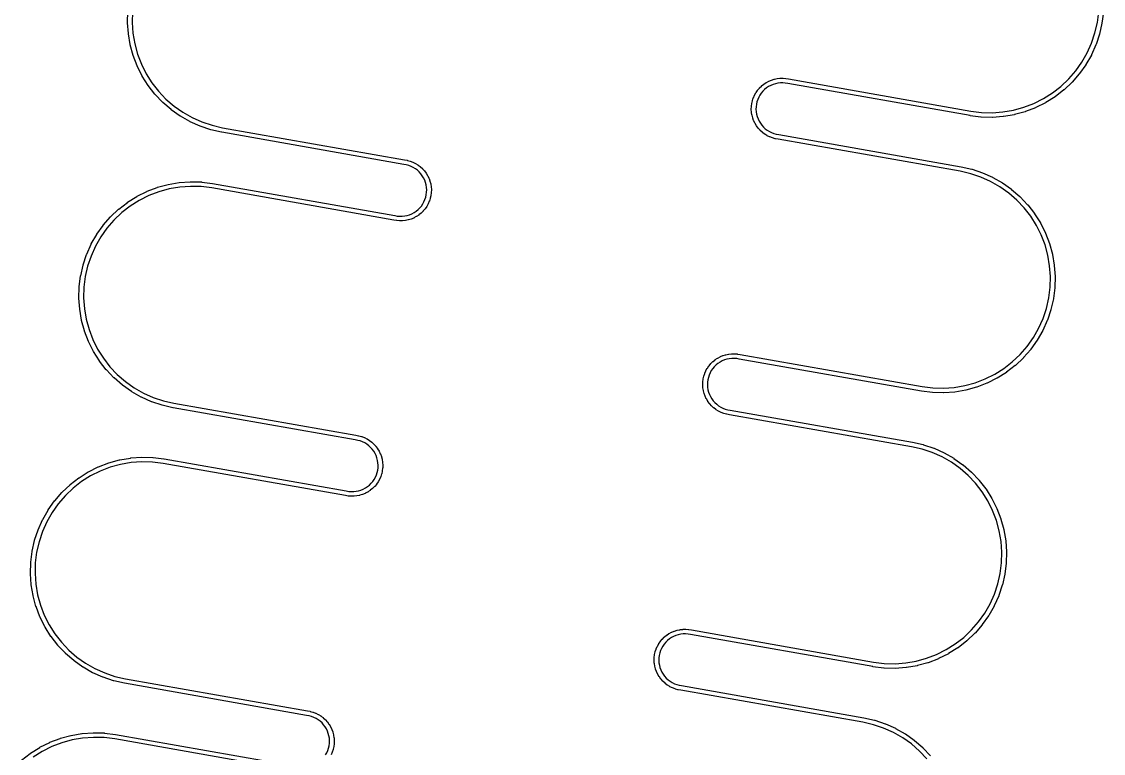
# Model space of a CAD drawing. Header units: metres. Extents: x 0 to 117, y 0 to 64.
# Drawn here: x 107.71 to 113.6, y 47.83 to 51.81 of the extents above; entities that cross this region are included whole.
import ezdxf

# ---------------------------------------------------------------- set-up
doc = ezdxf.new("R2010")
doc.units = ezdxf.units.M

msp = doc.modelspace()

# ---------------------------------------------------------------- linework, layer by layer
for points in [[(109.3611, 47.8175), (109.3676, 47.8293), (109.3676, 47.8293), (109.3676, 47.8293), (109.3676, 47.8293), (109.3731, 47.8416), (109.3731, 47.8416), (109.3731, 47.8416), (109.3731, 47.8416), (109.3773, 47.8545), (109.3773, 47.8545), (109.3773, 47.8545), (109.3773, 47.8545), (109.3803, 47.8676), (109.3803, 47.8676), (109.3803, 47.8676), (109.3803, 47.8676), (109.382, 47.881), (109.382, 47.881), (109.382, 47.881), (109.382, 47.881), (109.3824, 47.8945), (109.3824, 47.8945), (109.3824, 47.8945), (109.3824, 47.8945), (109.3815, 47.908), (109.3815, 47.908), (109.3815, 47.908), (109.3815, 47.908), (109.3794, 47.9213), (109.3794, 47.9213), (109.3794, 47.9213), (109.3794, 47.9213), (109.376, 47.9343), (109.376, 47.9343), (109.376, 47.9343), (109.376, 47.9343), (109.3714, 47.947), (109.3714, 47.947), (109.3714, 47.947), (109.3714, 47.947), (109.3656, 47.9592), (109.3656, 47.9592), (109.3656, 47.9592), (109.3656, 47.9592), (109.3586, 47.9707), (109.3586, 47.9707), (109.3586, 47.9707), (109.3586, 47.9707), (109.3506, 47.9816), (109.3506, 47.9816), (109.3506, 47.9816), (109.3506, 47.9816), (109.3416, 47.9916), (109.3416, 47.9916), (109.3416, 47.9916), (109.3416, 47.9916), (109.3316, 48.0007), (109.3316, 48.0007), (109.3316, 48.0007), (109.3316, 48.0007), (109.3209, 48.0089), (109.3209, 48.0089), (109.3209, 48.0089), (109.3209, 48.0089), (109.3094, 48.016), (109.3094, 48.016), (109.3094, 48.016), (109.3094, 48.016), (109.2973, 48.0219), (109.2973, 48.0219), (109.2973, 48.0219), (109.2973, 48.0219), (109.2846, 48.0267), (109.2846, 48.0267), (109.2846, 48.0267), (109.2846, 48.0267), (109.2716, 48.0302), (109.2716, 48.0302), (109.2716, 48.0302), (109.2716, 48.0302), (109.2577, 48.0326), (109.2577, 48.0326), (108.2658, 48.2076), (108.2652, 48.2077), (108.207, 48.221), (108.2058, 48.2214), (108.1493, 48.2402), (108.1481, 48.2407), (108.0936, 48.265), (108.0925, 48.2656), (108.0407, 48.2951), (108.0397, 48.2958), (107.991, 48.3303), (107.99, 48.331), (107.9449, 48.3701), (107.944, 48.371), (107.903, 48.4143), (107.9022, 48.4152), (107.8657, 48.4624), (107.8649, 48.4634), (107.8332, 48.5139), (107.8326, 48.515), (107.8059, 48.5683), (107.8054, 48.5695), (107.7841, 48.6252), (107.7837, 48.6263), (107.7679, 48.6839), (107.7677, 48.6851), (107.7576, 48.7439), (107.7575, 48.7451), (107.7533, 48.8046), (107.7532, 48.8059), (107.7549, 48.8655), (107.755, 48.8667), (107.7624, 48.9259), (107.7626, 48.9271), (107.7759, 48.9853), (107.7762, 48.9865), (107.795, 49.0431), (107.7955, 49.0443), (107.8198, 49.0987), (107.8204, 49.0998), (107.8499, 49.1517), (107.8506, 49.1527), (107.8851, 49.2014), (107.8858, 49.2024), (107.9249, 49.2474), (107.9258, 49.2483), (107.9691, 49.2893), (107.97, 49.2902), (108.0171, 49.3267), (108.0182, 49.3275), (108.0686, 49.3592), (108.0697, 49.3598), (108.1231, 49.3865), (108.1242, 49.387), (108.1799, 49.4084), (108.1811, 49.4087), (108.2386, 49.4245), (108.2398, 49.4248), (108.2986, 49.4348), (108.2999, 49.435), (108.3594, 49.4392), (108.3606, 49.4392), (108.4202, 49.4376), (108.4215, 49.4375), (108.4807, 49.4301), (108.4813, 49.43), (109.4731, 49.2553), (109.4731, 49.2553), (109.4731, 49.2553), (109.4731, 49.2553), (109.487, 49.253), (109.487, 49.253), (109.487, 49.253), (109.487, 49.253), (109.5006, 49.2518), (109.5006, 49.2518), (109.5006, 49.2518), (109.5006, 49.2518), (109.5141, 49.252), (109.5141, 49.252), (109.5141, 49.252), (109.5141, 49.252), (109.5275, 49.2534), (109.5275, 49.2534), (109.5275, 49.2534), (109.5275, 49.2534), (109.5407, 49.2561), (109.5407, 49.2561), (109.5407, 49.2561), (109.5407, 49.2561), (109.5536, 49.2601), (109.5536, 49.2601), (109.5536, 49.2601), (109.5536, 49.2601), (109.5661, 49.2653), (109.5661, 49.2653), (109.5661, 49.2653), (109.5661, 49.2653), (109.578, 49.2716), (109.578, 49.2716), (109.578, 49.2716), (109.578, 49.2716), (109.5892, 49.2791), (109.5892, 49.2791), (109.5892, 49.2791), (109.5892, 49.2791), (109.5997, 49.2875), (109.5997, 49.2875), (109.5997, 49.2875), (109.5997, 49.2875), (109.6094, 49.297), (109.6094, 49.297), (109.6094, 49.297), (109.6094, 49.297), (109.6181, 49.3073), (109.6181, 49.3073), (109.6181, 49.3073), (109.6181, 49.3073), (109.6257, 49.3184), (109.6257, 49.3184), (109.6257, 49.3184), (109.6257, 49.3184), (109.6323, 49.3302), (109.6323, 49.3302), (109.6323, 49.3302), (109.6323, 49.3302), (109.6377, 49.3425), (109.6377, 49.3425), (109.6377, 49.3425), (109.6377, 49.3425), (109.642, 49.3553), (109.642, 49.3553), (109.642, 49.3553), (109.642, 49.3553), (109.6449, 49.3685), (109.6449, 49.3685), (109.6449, 49.3685), (109.6449, 49.3685), (109.6466, 49.3819), (109.6466, 49.3819), (109.6466, 49.3819), (109.6466, 49.3819), (109.6471, 49.3954), (109.6471, 49.3954), (109.6471, 49.3954), (109.6471, 49.3954), (109.6462, 49.4088), (109.6462, 49.4088), (109.6462, 49.4088), (109.6462, 49.4088), (109.6441, 49.4222), (109.6441, 49.4222), (109.6441, 49.4222), (109.6441, 49.4222), (109.6407, 49.4352), (109.6407, 49.4352), (109.6407, 49.4352), (109.6407, 49.4352), (109.636, 49.4479), (109.636, 49.4479), (109.636, 49.4479), (109.636, 49.4479), (109.6302, 49.4601), (109.6302, 49.4601), (109.6302, 49.4601), (109.6302, 49.4601), (109.6233, 49.4716), (109.6233, 49.4716), (109.6233, 49.4716), (109.6233, 49.4716), (109.6152, 49.4825), (109.6152, 49.4825), (109.6152, 49.4825), (109.6152, 49.4825), (109.6062, 49.4925), (109.6062, 49.4925), (109.6062, 49.4925), (109.6062, 49.4925), (109.5963, 49.5016), (109.5963, 49.5016), (109.5963, 49.5016), (109.5963, 49.5016), (109.5855, 49.5098), (109.5855, 49.5098), (109.5855, 49.5098), (109.5855, 49.5098), (109.574, 49.5168), (109.574, 49.5168), (109.574, 49.5168), (109.574, 49.5168), (109.5619, 49.5228), (109.5619, 49.5228), (109.5619, 49.5228), (109.5619, 49.5228), (109.5493, 49.5276), (109.5493, 49.5276), (109.5493, 49.5276), (109.5493, 49.5276), (109.5363, 49.5311), (109.5363, 49.5311), (109.5363, 49.5311), (109.5363, 49.5311), (109.5224, 49.5335), (109.5223, 49.5335), (108.5305, 49.7082), (108.5298, 49.7084), (108.4717, 49.7219), (108.4705, 49.7222), (108.414, 49.7411), (108.4128, 49.7415), (108.3583, 49.7659), (108.3572, 49.7664), (108.3054, 49.796), (108.3044, 49.7966), (108.2557, 49.8311), (108.2547, 49.8319), (108.2096, 49.871), (108.2087, 49.8718), (108.1677, 49.9152), (108.1669, 49.9161), (108.1303, 49.9632), (108.1296, 49.9643), (108.0979, 50.0147), (108.0972, 50.0158), (108.0706, 50.0692), (108.0701, 50.0703), (108.0488, 50.126), (108.0484, 50.1272), (108.0326, 50.1847), (108.0323, 50.186), (108.0223, 50.2448), (108.0222, 50.246), (108.0179, 50.3055), (108.0179, 50.3067), (108.0195, 50.3664), (108.0196, 50.3676), (108.0271, 50.4268), (108.0273, 50.428), (108.0405, 50.4862), (108.0409, 50.4874), (108.0597, 50.544), (108.0602, 50.5451), (108.0845, 50.5996), (108.085, 50.6007), (108.1146, 50.6525), (108.1152, 50.6536), (108.1497, 50.7023), (108.1505, 50.7032), (108.1896, 50.7483), (108.1904, 50.7492), (108.2337, 50.7902), (108.2347, 50.791), (108.2818, 50.8276), (108.2828, 50.8283), (108.3333, 50.8601), (108.3344, 50.8607), (108.3877, 50.8874), (108.3889, 50.8879), (108.4446, 50.9092), (108.4458, 50.9096), (108.5033, 50.9254), (108.5045, 50.9257), (108.5633, 50.9357), (108.5645, 50.9359), (108.624, 50.9401), (108.6253, 50.9401), (108.6849, 50.9385), (108.6862, 50.9384), (108.7453, 50.931), (108.746, 50.9309), (109.7378, 50.7559), (109.7381, 50.7558), (109.7518, 50.7531), (109.7518, 50.7531), (109.7518, 50.7531), (109.7518, 50.7531), (109.7652, 50.752), (109.7652, 50.752), (109.7652, 50.752), (109.7652, 50.752), (109.7787, 50.7521), (109.7787, 50.7521), (109.7787, 50.7521), (109.7787, 50.7521), (109.7921, 50.7536), (109.7921, 50.7536), (109.7921, 50.7536), (109.7921, 50.7536), (109.8053, 50.7563), (109.8053, 50.7563), (109.8053, 50.7563), (109.8053, 50.7563), (109.8183, 50.7603), (109.8183, 50.7603), (109.8183, 50.7603), (109.8183, 50.7603), (109.8307, 50.7655), (109.8307, 50.7655), (109.8307, 50.7655), (109.8307, 50.7655), (109.8427, 50.7718), (109.8427, 50.7718), (109.8427, 50.7718), (109.8427, 50.7718), (109.8539, 50.7793), (109.8539, 50.7793), (109.8539, 50.7793), (109.8539, 50.7793), (109.8644, 50.7878), (109.8644, 50.7878), (109.8644, 50.7878), (109.8644, 50.7878), (109.8741, 50.7973), (109.8741, 50.7973), (109.8741, 50.7973), (109.8741, 50.7973), (109.8828, 50.8076), (109.8828, 50.8076), (109.8828, 50.8076), (109.8828, 50.8076), (109.8904, 50.8187), (109.8904, 50.8187), (109.8904, 50.8187), (109.8904, 50.8187), (109.897, 50.8305), (109.897, 50.8305), (109.897, 50.8305), (109.897, 50.8305), (109.9024, 50.8429), (109.9024, 50.8429), (109.9024, 50.8429), (109.9024, 50.8429), (109.9066, 50.8558), (109.9066, 50.8558), (109.9066, 50.8558), (109.9066, 50.8558), (109.9096, 50.8689), (109.9096, 50.8689), (109.9096, 50.8689), (109.9096, 50.8689), (109.9113, 50.8823), (109.9113, 50.8823), (109.9113, 50.8823), (109.9113, 50.8823), (109.9117, 50.8958), (109.9117, 50.8958), (109.9117, 50.8958), (109.9117, 50.8958), (109.9109, 50.9093), (109.9109, 50.9093), (109.9109, 50.9093), (109.9109, 50.9093), (109.9087, 50.9227), (109.9087, 50.9227), (109.9087, 50.9227), (109.9087, 50.9227), (109.9053, 50.9357), (109.9053, 50.9357), (109.9053, 50.9357), (109.9053, 50.9357), (109.9007, 50.9484), (109.9007, 50.9484), (109.9007, 50.9484), (109.9007, 50.9484), (109.8948, 50.9606), (109.8948, 50.9606), (109.8948, 50.9606), (109.8948, 50.9606), (109.8879, 50.9722), (109.8879, 50.9722), (109.8879, 50.9722), (109.8879, 50.9722), (109.8798, 50.9831), (109.8798, 50.9831), (109.8798, 50.9831), (109.8798, 50.9831), (109.8708, 50.9931), (109.8708, 50.9931), (109.8708, 50.9931), (109.8708, 50.9931), (109.8608, 51.0022), (109.8608, 51.0022), (109.8608, 51.0022), (109.8608, 51.0022), (109.85, 51.0104), (109.85, 51.0104), (109.85, 51.0104), (109.85, 51.0104), (109.8385, 51.0175), (109.8385, 51.0175), (109.8385, 51.0175), (109.8385, 51.0175), (109.8264, 51.0234), (109.8264, 51.0234), (109.8264, 51.0234), (109.8264, 51.0234), (109.8138, 51.0282), (109.8138, 51.0282), (109.8138, 51.0282), (109.8138, 51.0282), (109.8007, 51.0317), (109.8007, 51.0317), (109.8007, 51.0317), (109.8007, 51.0317), (109.7868, 51.0341), (109.7868, 51.0341), (108.7951, 51.2091), (108.7945, 51.2093), (108.7364, 51.2225), (108.7352, 51.2229), (108.6786, 51.2417), (108.6774, 51.2422), (108.623, 51.2665), (108.6219, 51.2671), (108.57, 51.2966), (108.569, 51.2973), (108.5203, 51.3318), (108.5193, 51.3326), (108.4743, 51.3716), (108.4734, 51.3725), (108.4324, 51.4158), (108.4316, 51.4168), (108.395, 51.4639), (108.3943, 51.4649), (108.3625, 51.5154), (108.3619, 51.5165), (108.3352, 51.5698), (108.3347, 51.571), (108.3134, 51.6267), (108.313, 51.6279), (108.2973, 51.6854), (108.297, 51.6866), (108.287, 51.7454), (108.2868, 51.7466), (108.2826, 51.8061), (108.2826, 51.8074), (108.2842, 51.867)], [(108.3096, 51.8657), (108.308, 51.8073), (108.308, 51.8073), (108.308, 51.8073), (108.308, 51.8073), (108.3121, 51.7491), (108.3121, 51.7491), (108.3121, 51.7491), (108.3121, 51.7491), (108.3219, 51.6915), (108.3219, 51.6915), (108.3219, 51.6915), (108.3219, 51.6915), (108.3374, 51.6352), (108.3374, 51.6352), (108.3374, 51.6352), (108.3374, 51.6352), (108.3582, 51.5806), (108.3582, 51.5806), (108.3582, 51.5806), (108.3582, 51.5806), (108.3843, 51.5284), (108.3843, 51.5284), (108.3843, 51.5284), (108.3843, 51.5284), (108.4155, 51.479), (108.4155, 51.479), (108.4155, 51.479), (108.4155, 51.479), (108.4513, 51.4328), (108.4513, 51.4328), (108.4513, 51.4328), (108.4513, 51.4328), (108.4914, 51.3904), (108.4914, 51.3904), (108.4914, 51.3904), (108.4914, 51.3904), (108.5355, 51.3522), (108.5355, 51.3522), (108.5355, 51.3522), (108.5355, 51.3522), (108.5832, 51.3184), (108.5832, 51.3184), (108.5832, 51.3184), (108.5832, 51.3184), (108.6339, 51.2895), (108.6339, 51.2895), (108.6339, 51.2895), (108.6339, 51.2895), (108.6872, 51.2656), (108.6872, 51.2656), (108.6872, 51.2656), (108.6872, 51.2656), (108.7426, 51.2472), (108.7426, 51.2472), (108.7426, 51.2472), (108.7426, 51.2472), (108.7999, 51.2341), (108.7999, 51.2341), (108.7999, 51.2341), (108.7999, 51.2341), (109.7911, 51.0591), (109.7911, 51.0591), (109.7911, 51.0591), (109.7911, 51.0591), (109.8056, 51.0567), (109.8068, 51.0564), (109.821, 51.0525), (109.8222, 51.0522), (109.8359, 51.047), (109.8371, 51.0465), (109.8503, 51.04), (109.8513, 51.0394), (109.8639, 51.0317), (109.8649, 51.031), (109.8766, 51.0221), (109.8776, 51.0214), (109.8884, 51.0114), (109.8893, 51.0105), (109.8991, 50.9996), (109.8999, 50.9987), (109.9086, 50.9868), (109.9093, 50.9858), (109.9169, 50.9732), (109.9175, 50.9721), (109.9238, 50.9589), (109.9243, 50.9577), (109.9294, 50.9439), (109.9297, 50.9427), (109.9335, 50.9285), (109.9337, 50.9273), (109.936, 50.9128), (109.9362, 50.9116), (109.9371, 50.8969), (109.9372, 50.8957), (109.9367, 50.8809), (109.9366, 50.8797), (109.9347, 50.8651), (109.9345, 50.8639), (109.9313, 50.8496), (109.931, 50.8484), (109.9264, 50.8344), (109.9259, 50.8333), (109.92, 50.8198), (109.9195, 50.8187), (109.9123, 50.8058), (109.9117, 50.8048), (109.9033, 50.7927), (109.9026, 50.7917), (109.8931, 50.7805), (109.8923, 50.7796), (109.8818, 50.7693), (109.8809, 50.7684), (109.8694, 50.7592), (109.8685, 50.7585), (109.8562, 50.7503), (109.8551, 50.7497), (109.8422, 50.7428), (109.8411, 50.7423), (109.8275, 50.7366), (109.8263, 50.7362), (109.8122, 50.7319), (109.8111, 50.7316), (109.7967, 50.7286), (109.7955, 50.7284), (109.7808, 50.7268), (109.7796, 50.7267), (109.7649, 50.7266), (109.7637, 50.7266), (109.749, 50.7278), (109.7476, 50.728), (109.7333, 50.7309), (109.7333, 50.7309), (109.7333, 50.7309), (109.7333, 50.7309), (108.7419, 50.9058), (108.7419, 50.9058), (108.7419, 50.9058), (108.7419, 50.9058), (108.6836, 50.9131), (108.6836, 50.9131), (108.6836, 50.9131), (108.6836, 50.9131), (108.6252, 50.9147), (108.6252, 50.9147), (108.6252, 50.9147), (108.6252, 50.9147), (108.567, 50.9106), (108.567, 50.9106), (108.567, 50.9106), (108.567, 50.9106), (108.5094, 50.9007), (108.5094, 50.9007), (108.5094, 50.9007), (108.5094, 50.9007), (108.4531, 50.8853), (108.4531, 50.8853), (108.4531, 50.8853), (108.4531, 50.8853), (108.3985, 50.8644), (108.3985, 50.8644), (108.3985, 50.8644), (108.3985, 50.8644), (108.3463, 50.8383), (108.3463, 50.8383), (108.3463, 50.8383), (108.3463, 50.8383), (108.2969, 50.8072), (108.2969, 50.8072), (108.2969, 50.8072), (108.2969, 50.8072), (108.2508, 50.7714), (108.2508, 50.7714), (108.2508, 50.7714), (108.2508, 50.7714), (108.2084, 50.7312), (108.2084, 50.7312), (108.2084, 50.7312), (108.2084, 50.7312), (108.1701, 50.6871), (108.1701, 50.6871), (108.1701, 50.6871), (108.1701, 50.6871), (108.1363, 50.6394), (108.1363, 50.6394), (108.1363, 50.6394), (108.1363, 50.6394), (108.1074, 50.5887), (108.1074, 50.5887), (108.1074, 50.5887), (108.1074, 50.5887), (108.0836, 50.5353), (108.0836, 50.5353), (108.0836, 50.5353), (108.0836, 50.5353), (108.0652, 50.4799), (108.0652, 50.4799), (108.0652, 50.4799), (108.0652, 50.4799), (108.0522, 50.423), (108.0522, 50.423), (108.0522, 50.423), (108.0522, 50.423), (108.0449, 50.365), (108.0449, 50.365), (108.0449, 50.365), (108.0449, 50.365), (108.0433, 50.3067), (108.0433, 50.3067), (108.0433, 50.3067), (108.0433, 50.3067), (108.0475, 50.2484), (108.0475, 50.2484), (108.0475, 50.2484), (108.0475, 50.2484), (108.0573, 50.1908), (108.0573, 50.1908), (108.0573, 50.1908), (108.0573, 50.1908), (108.0727, 50.1345), (108.0727, 50.1345), (108.0727, 50.1345), (108.0727, 50.1345), (108.0936, 50.08), (108.0936, 50.08), (108.0936, 50.08), (108.0936, 50.08), (108.1197, 50.0277), (108.1197, 50.0277), (108.1197, 50.0277), (108.1197, 50.0277), (108.1508, 49.9783), (108.1508, 49.9783), (108.1508, 49.9783), (108.1508, 49.9783), (108.1866, 49.9322), (108.1866, 49.9322), (108.1866, 49.9322), (108.1866, 49.9322), (108.2268, 49.8898), (108.2268, 49.8898), (108.2268, 49.8898), (108.2268, 49.8898), (108.2709, 49.8515), (108.2709, 49.8515), (108.2709, 49.8515), (108.2709, 49.8515), (108.3185, 49.8177), (108.3185, 49.8177), (108.3185, 49.8177), (108.3185, 49.8177), (108.3693, 49.7888), (108.3693, 49.7888), (108.3693, 49.7888), (108.3693, 49.7888), (108.4226, 49.765), (108.4226, 49.765), (108.4226, 49.765), (108.4226, 49.765), (108.478, 49.7465), (108.478, 49.7465), (108.478, 49.7465), (108.478, 49.7465), (108.5352, 49.7332), (108.5352, 49.7332), (108.5352, 49.7332), (108.5352, 49.7332), (109.5267, 49.5585), (109.5267, 49.5585), (109.5267, 49.5585), (109.5267, 49.5585), (109.5412, 49.556), (109.5424, 49.5558), (109.5566, 49.5519), (109.5577, 49.5515), (109.5715, 49.5463), (109.5726, 49.5459), (109.5858, 49.5394), (109.5868, 49.5388), (109.5994, 49.5311), (109.6004, 49.5304), (109.6121, 49.5215), (109.613, 49.5207), (109.6239, 49.5108), (109.6247, 49.5099), (109.6345, 49.499), (109.6353, 49.4981), (109.6441, 49.4862), (109.6447, 49.4852), (109.6523, 49.4726), (109.6529, 49.4716), (109.6592, 49.4583), (109.6597, 49.4572), (109.6647, 49.4434), (109.6651, 49.4422), (109.6688, 49.428), (109.6691, 49.4268), (109.6714, 49.4123), (109.6715, 49.4111), (109.6725, 49.3964), (109.6725, 49.3952), (109.672, 49.3805), (109.6719, 49.3793), (109.6701, 49.3647), (109.6698, 49.3635), (109.6666, 49.3491), (109.6663, 49.348), (109.6617, 49.334), (109.6612, 49.3329), (109.6553, 49.3194), (109.6548, 49.3183), (109.6476, 49.3055), (109.647, 49.3045), (109.6386, 49.2924), (109.6379, 49.2914), (109.6284, 49.2801), (109.6276, 49.2793), (109.6171, 49.269), (109.6162, 49.2682), (109.6047, 49.2589), (109.6038, 49.2582), (109.5915, 49.2501), (109.5905, 49.2495), (109.5775, 49.2426), (109.5764, 49.242), (109.5628, 49.2364), (109.5617, 49.236), (109.5476, 49.2317), (109.5464, 49.2314), (109.532, 49.2284), (109.5308, 49.2282), (109.5162, 49.2267), (109.515, 49.2266), (109.5003, 49.2264), (109.4991, 49.2265), (109.4844, 49.2277), (109.4835, 49.2278), (109.4689, 49.2302), (109.4687, 49.2302), (108.4772, 49.4049), (108.4772, 49.4049), (108.4772, 49.4049), (108.4772, 49.4049), (108.4189, 49.4122), (108.4189, 49.4122), (108.4189, 49.4122), (108.4189, 49.4122), (108.3606, 49.4138), (108.3606, 49.4138), (108.3606, 49.4138), (108.3606, 49.4138), (108.3023, 49.4097), (108.3023, 49.4097), (108.3023, 49.4097), (108.3023, 49.4097), (108.2447, 49.3998), (108.2447, 49.3998), (108.2447, 49.3998), (108.2447, 49.3998), (108.1884, 49.3844), (108.1884, 49.3844), (108.1884, 49.3844), (108.1884, 49.3844), (108.1339, 49.3635), (108.1339, 49.3635), (108.1339, 49.3635), (108.1339, 49.3635), (108.0816, 49.3374), (108.0816, 49.3374), (108.0816, 49.3374), (108.0816, 49.3374), (108.0322, 49.3063), (108.0322, 49.3063), (108.0322, 49.3063), (108.0322, 49.3063), (107.9861, 49.2705), (107.9861, 49.2705), (107.9861, 49.2705), (107.9861, 49.2705), (107.9437, 49.2303), (107.9437, 49.2303), (107.9437, 49.2303), (107.9437, 49.2303), (107.9054, 49.1862), (107.9054, 49.1862), (107.9054, 49.1862), (107.9054, 49.1862), (107.8717, 49.1385), (107.8717, 49.1385), (107.8717, 49.1385), (107.8717, 49.1385), (107.8428, 49.0878), (107.8428, 49.0878), (107.8428, 49.0878), (107.8428, 49.0878), (107.819, 49.0345), (107.819, 49.0345), (107.819, 49.0345), (107.819, 49.0345), (107.8005, 48.9791), (107.8005, 48.9791), (107.8005, 48.9791), (107.8005, 48.9791), (107.7875, 48.9221), (107.7875, 48.9221), (107.7875, 48.9221), (107.7875, 48.9221), (107.7802, 48.8642), (107.7802, 48.8642), (107.7802, 48.8642), (107.7802, 48.8642), (107.7786, 48.8058), (107.7786, 48.8058), (107.7786, 48.8058), (107.7786, 48.8058), (107.7828, 48.7476), (107.7828, 48.7476), (107.7828, 48.7476), (107.7828, 48.7476), (107.7926, 48.69), (107.7926, 48.69), (107.7926, 48.69), (107.7926, 48.69), (107.808, 48.6337), (107.808, 48.6337), (107.808, 48.6337), (107.808, 48.6337), (107.8289, 48.5791), (107.8289, 48.5791), (107.8289, 48.5791), (107.8289, 48.5791), (107.855, 48.5269), (107.855, 48.5269), (107.855, 48.5269), (107.855, 48.5269), (107.8861, 48.4775), (107.8861, 48.4775), (107.8861, 48.4775), (107.8861, 48.4775), (107.9219, 48.4313), (107.9219, 48.4313), (107.9219, 48.4313), (107.9219, 48.4313), (107.9621, 48.3889), (107.9621, 48.3889), (107.9621, 48.3889), (107.9621, 48.3889), (108.0062, 48.3506), (108.0062, 48.3506), (108.0062, 48.3506), (108.0062, 48.3506), (108.0538, 48.3169), (108.0538, 48.3169), (108.0538, 48.3169), (108.0538, 48.3169), (108.1046, 48.2879), (108.1046, 48.2879), (108.1046, 48.2879), (108.1046, 48.2879), (108.1579, 48.2641), (108.1579, 48.2641), (108.1579, 48.2641), (108.1579, 48.2641), (108.2133, 48.2456), (108.2133, 48.2456), (108.2133, 48.2456), (108.2133, 48.2456), (108.2705, 48.2326), (108.2705, 48.2326), (108.2705, 48.2326), (108.2705, 48.2326), (109.2621, 48.0576), (109.2621, 48.0576), (109.2621, 48.0576), (109.2621, 48.0576), (109.2765, 48.0551), (109.2777, 48.0549), (109.2919, 48.051), (109.293, 48.0507), (109.3068, 48.0455), (109.3079, 48.045), (109.3211, 48.0385), (109.3222, 48.0379), (109.3347, 48.0302), (109.3357, 48.0295), (109.3474, 48.0206), (109.3484, 48.0199), (109.3592, 48.0099), (109.36, 48.0091), (109.3699, 47.9981), (109.3706, 47.9972), (109.3794, 47.9854), (109.3801, 47.9843), (109.3876, 47.9717), (109.3882, 47.9707), (109.3946, 47.9574), (109.395, 47.9563), (109.4001, 47.9425), (109.4004, 47.9413), (109.4041, 47.9271), (109.4044, 47.9259), (109.4067, 47.9114), (109.4069, 47.9102), (109.4078, 47.8955), (109.4078, 47.8943), (109.4074, 47.8796), (109.4073, 47.8784), (109.4054, 47.8638), (109.4052, 47.8626), (109.4019, 47.8483), (109.4016, 47.8471), (109.397, 47.8331), (109.3966, 47.832), (109.3907, 47.8185)], [(112.6364, 47.7964), (112.5963, 47.8388), (112.5963, 47.8388), (112.5963, 47.8388), (112.5963, 47.8388), (112.5522, 47.8771), (112.5522, 47.8771), (112.5522, 47.8771), (112.5522, 47.8771), (112.5045, 47.9108), (112.5045, 47.9108), (112.5045, 47.9108), (112.5045, 47.9108), (112.4538, 47.9398), (112.4538, 47.9398), (112.4538, 47.9398), (112.4538, 47.9398), (112.4005, 47.9636), (112.4005, 47.9636), (112.4005, 47.9636), (112.4005, 47.9636), (112.3451, 47.9821), (112.3451, 47.9821), (112.3451, 47.9821), (112.3451, 47.9821), (112.2878, 47.9951), (112.2878, 47.9951), (112.2878, 47.9951), (112.2878, 47.9951), (111.2958, 48.1698), (111.2958, 48.1698), (111.2813, 48.1723), (111.2801, 48.1726), (111.266, 48.1765), (111.2648, 48.1768), (111.2511, 48.1821), (111.25, 48.1825), (111.2368, 48.189), (111.2358, 48.1896), (111.2233, 48.1974), (111.2223, 48.198), (111.2106, 48.2069), (111.2097, 48.2077), (111.1989, 48.2177), (111.198, 48.2185), (111.1882, 48.2295), (111.1875, 48.2304), (111.1788, 48.2422), (111.1781, 48.2432), (111.1706, 48.2558), (111.17, 48.2569), (111.1637, 48.2701), (111.1632, 48.2713), (111.1582, 48.2851), (111.1578, 48.2862), (111.1541, 48.3004), (111.1539, 48.3016), (111.1516, 48.3161), (111.1514, 48.3173), (111.1505, 48.332), (111.1505, 48.3332), (111.1509, 48.3478), (111.151, 48.3491), (111.1529, 48.3636), (111.1531, 48.3648), (111.1564, 48.3791), (111.1567, 48.3803), (111.1613, 48.3942), (111.1617, 48.3954), (111.1676, 48.4088), (111.1681, 48.4099), (111.1753, 48.4227), (111.1759, 48.4238), (111.1843, 48.4358), (111.185, 48.4368), (111.1944, 48.448), (111.1953, 48.4489), (111.2057, 48.4592), (111.2066, 48.46), (111.218, 48.4693), (111.219, 48.47), (111.2313, 48.4781), (111.2323, 48.4787), (111.2452, 48.4856), (111.2463, 48.4862), (111.2599, 48.4918), (111.261, 48.4922), (111.2751, 48.4966), (111.2762, 48.4969), (111.2906, 48.4998), (111.2918, 48.5), (111.3064, 48.5016), (111.3076, 48.5017), (111.3223, 48.5019), (111.3235, 48.5019), (111.3381, 48.5007), (111.3392, 48.5005), (111.3537, 48.4981), (111.3538, 48.4981), (112.3458, 48.3234), (112.3458, 48.3234), (112.3458, 48.3234), (112.3458, 48.3234), (112.4041, 48.3161), (112.4041, 48.3161), (112.4041, 48.3161), (112.4041, 48.3161), (112.4625, 48.3145), (112.4625, 48.3145), (112.4625, 48.3145), (112.4625, 48.3145), (112.5207, 48.3187), (112.5207, 48.3187), (112.5207, 48.3187), (112.5207, 48.3187), (112.5783, 48.3285), (112.5783, 48.3285), (112.5783, 48.3285), (112.5783, 48.3285), (112.6346, 48.344), (112.6346, 48.344), (112.6346, 48.344), (112.6346, 48.344), (112.6891, 48.3649), (112.6891, 48.3649), (112.6891, 48.3649), (112.6891, 48.3649), (112.7414, 48.391), (112.7414, 48.391), (112.7414, 48.391), (112.7414, 48.391), (112.7908, 48.4222), (112.7908, 48.4222), (112.7908, 48.4222), (112.7908, 48.4222), (112.8369, 48.458), (112.8369, 48.458), (112.8369, 48.458), (112.8369, 48.458), (112.8793, 48.4982), (112.8793, 48.4982), (112.8793, 48.4982), (112.8793, 48.4982), (112.9176, 48.5423), (112.9176, 48.5423), (112.9176, 48.5423), (112.9176, 48.5423), (112.9513, 48.5899), (112.9513, 48.5899), (112.9513, 48.5899), (112.9513, 48.5899), (112.9802, 48.6407), (112.9802, 48.6407), (112.9802, 48.6407), (112.9802, 48.6407), (113.004, 48.694), (113.004, 48.694), (113.004, 48.694), (113.004, 48.694), (113.0225, 48.7494), (113.0225, 48.7494), (113.0225, 48.7494), (113.0225, 48.7494), (113.0354, 48.8064), (113.0354, 48.8064), (113.0354, 48.8064), (113.0354, 48.8064), (113.0427, 48.8643), (113.0427, 48.8643), (113.0427, 48.8643), (113.0427, 48.8643), (113.0443, 48.9227), (113.0443, 48.9227), (113.0443, 48.9227), (113.0443, 48.9227), (113.0402, 48.9809), (113.0402, 48.9809), (113.0402, 48.9809), (113.0402, 48.9809), (113.0304, 49.0385), (113.0304, 49.0385), (113.0304, 49.0385), (113.0304, 49.0385), (113.015, 49.0948), (113.015, 49.0948), (113.015, 49.0948), (113.015, 49.0948), (112.9941, 49.1494), (112.9941, 49.1494), (112.9941, 49.1494), (112.9941, 49.1494), (112.968, 49.2016), (112.968, 49.2016), (112.968, 49.2016), (112.968, 49.2016), (112.9369, 49.2511), (112.9369, 49.2511), (112.9369, 49.2511), (112.9369, 49.2511), (112.9011, 49.2972), (112.9011, 49.2972), (112.9011, 49.2972), (112.9011, 49.2972), (112.861, 49.3396), (112.861, 49.3396), (112.861, 49.3396), (112.861, 49.3396), (112.8169, 49.3779), (112.8169, 49.3779), (112.8169, 49.3779), (112.8169, 49.3779), (112.7692, 49.4117), (112.7692, 49.4117), (112.7692, 49.4117), (112.7692, 49.4117), (112.7185, 49.4407), (112.7185, 49.4407), (112.7185, 49.4407), (112.7185, 49.4407), (112.6652, 49.4645), (112.6652, 49.4645), (112.6652, 49.4645), (112.6652, 49.4645), (112.6098, 49.483), (112.6098, 49.483), (112.6098, 49.483), (112.6098, 49.483), (112.5525, 49.4957), (112.5525, 49.4957), (112.5525, 49.4957), (112.5525, 49.4957), (111.5604, 49.6706), (111.5604, 49.6706), (111.546, 49.6732), (111.5448, 49.6734), (111.5307, 49.6773), (111.5295, 49.6777), (111.5158, 49.6829), (111.5147, 49.6834), (111.5015, 49.6899), (111.5005, 49.6905), (111.488, 49.6982), (111.487, 49.6989), (111.4753, 49.7078), (111.4744, 49.7086), (111.4636, 49.7185), (111.4627, 49.7194), (111.4529, 49.7303), (111.4522, 49.7313), (111.4434, 49.7431), (111.4428, 49.7441), (111.4352, 49.7567), (111.4347, 49.7578), (111.4283, 49.771), (111.4279, 49.7721), (111.4228, 49.7859), (111.4225, 49.7871), (111.4188, 49.8013), (111.4185, 49.8025), (111.4162, 49.817), (111.4161, 49.8182), (111.4152, 49.8328), (111.4151, 49.8341), (111.4156, 49.8487), (111.4157, 49.8499), (111.4176, 49.8645), (111.4178, 49.8657), (111.421, 49.88), (111.4213, 49.8812), (111.4259, 49.8951), (111.4264, 49.8963), (111.4323, 49.9097), (111.4328, 49.9108), (111.44, 49.9236), (111.4406, 49.9246), (111.4489, 49.9367), (111.4497, 49.9377), (111.4591, 49.9489), (111.4599, 49.9498), (111.4704, 49.9601), (111.4713, 49.9609), (111.4827, 49.9702), (111.4837, 49.9709), (111.4959, 49.979), (111.497, 49.9796), (111.5099, 49.9865), (111.511, 49.987), (111.5246, 49.9927), (111.5257, 49.9931), (111.5397, 49.9974), (111.5409, 49.9978), (111.5553, 50.0007), (111.5565, 50.0009), (111.5711, 50.0025), (111.5723, 50.0026), (111.5869, 50.0028), (111.5882, 50.0028), (111.6028, 50.0016), (111.6039, 50.0014), (111.6184, 49.999), (111.6184, 49.9989), (112.6103, 49.824), (112.6103, 49.824), (112.6103, 49.824), (112.6103, 49.824), (112.6685, 49.8167), (112.6685, 49.8167), (112.6685, 49.8167), (112.6685, 49.8167), (112.7269, 49.8151), (112.7269, 49.8151), (112.7269, 49.8151), (112.7269, 49.8151), (112.7851, 49.8193), (112.7851, 49.8193), (112.7851, 49.8193), (112.7851, 49.8193), (112.8427, 49.8292), (112.8427, 49.8292), (112.8427, 49.8292), (112.8427, 49.8292), (112.899, 49.8446), (112.899, 49.8446), (112.899, 49.8446), (112.899, 49.8446), (112.9535, 49.8655), (112.9535, 49.8655), (112.9535, 49.8655), (112.9535, 49.8655), (113.0057, 49.8916), (113.0057, 49.8916), (113.0057, 49.8916), (113.0057, 49.8916), (113.0552, 49.9228), (113.0552, 49.9228), (113.0552, 49.9228), (113.0552, 49.9228), (113.1013, 49.9586), (113.1013, 49.9586), (113.1013, 49.9586), (113.1013, 49.9586), (113.1437, 49.9987), (113.1437, 49.9987), (113.1437, 49.9987), (113.1437, 49.9987), (113.1819, 50.0429), (113.1819, 50.0429), (113.1819, 50.0429), (113.1819, 50.0429), (113.2157, 50.0905), (113.2157, 50.0905), (113.2157, 50.0905), (113.2157, 50.0905), (113.2446, 50.1412), (113.2446, 50.1412), (113.2446, 50.1412), (113.2446, 50.1412), (113.2684, 50.1946), (113.2684, 50.1946), (113.2684, 50.1946), (113.2684, 50.1946), (113.2869, 50.25), (113.2869, 50.25), (113.2869, 50.25), (113.2869, 50.25), (113.2998, 50.3069), (113.2998, 50.3069), (113.2998, 50.3069), (113.2998, 50.3069), (113.3071, 50.3648), (113.3071, 50.3648), (113.3071, 50.3648), (113.3071, 50.3648), (113.3088, 50.4232), (113.3088, 50.4232), (113.3088, 50.4232), (113.3088, 50.4232), (113.3046, 50.4815), (113.3046, 50.4815), (113.3046, 50.4815), (113.3046, 50.4815), (113.2948, 50.539), (113.2948, 50.539), (113.2948, 50.539), (113.2948, 50.539), (113.2794, 50.5954), (113.2794, 50.5954), (113.2794, 50.5954), (113.2794, 50.5954), (113.2586, 50.6499), (113.2586, 50.6499), (113.2586, 50.6499), (113.2586, 50.6499), (113.2325, 50.7021), (113.2325, 50.7021), (113.2325, 50.7021), (113.2325, 50.7021), (113.2014, 50.7516), (113.2014, 50.7516), (113.2014, 50.7516), (113.2014, 50.7516), (113.1656, 50.7977), (113.1656, 50.7977), (113.1656, 50.7977), (113.1656, 50.7977), (113.1255, 50.8402), (113.1255, 50.8402), (113.1255, 50.8402), (113.1255, 50.8402), (113.0814, 50.8785), (113.0814, 50.8785), (113.0814, 50.8785), (113.0814, 50.8785), (113.0338, 50.9123), (113.0338, 50.9123), (113.0338, 50.9123), (113.0338, 50.9123), (112.9831, 50.9412), (112.9831, 50.9412), (112.9831, 50.9412), (112.9831, 50.9412), (112.9298, 50.9651), (112.9298, 50.9651), (112.9298, 50.9651), (112.9298, 50.9651), (112.8744, 50.9836), (112.8744, 50.9836), (112.8744, 50.9836), (112.8744, 50.9836), (112.8172, 50.9966), (112.8172, 50.9966), (112.8172, 50.9966), (112.8172, 50.9966), (111.8251, 51.1715), (111.8251, 51.1715), (111.8107, 51.1741), (111.8095, 51.1743), (111.7953, 51.1782), (111.7942, 51.1786), (111.7804, 51.1838), (111.7793, 51.1843), (111.7662, 51.1908), (111.7651, 51.1914), (111.7526, 51.1991), (111.7516, 51.1998), (111.7399, 51.2087), (111.739, 51.2095), (111.7282, 51.2194), (111.7274, 51.2203), (111.7176, 51.2312), (111.7168, 51.2322), (111.7081, 51.244), (111.7074, 51.245), (111.6999, 51.2576), (111.6993, 51.2587), (111.693, 51.2719), (111.6925, 51.273), (111.6875, 51.2868), (111.6872, 51.288), (111.6835, 51.3022), (111.6832, 51.3034), (111.6809, 51.3179), (111.6808, 51.3191), (111.6798, 51.3337), (111.6798, 51.3349), (111.6803, 51.3496), (111.6804, 51.3508), (111.6822, 51.3654), (111.6825, 51.3666), (111.6857, 51.3809), (111.686, 51.3821), (111.6906, 51.396), (111.691, 51.3971), (111.6969, 51.4106), (111.6975, 51.4117), (111.7046, 51.4245), (111.7053, 51.4255), (111.7136, 51.4376), (111.7143, 51.4386), (111.7238, 51.4498), (111.7246, 51.4507), (111.7351, 51.461), (111.736, 51.4618), (111.7474, 51.471), (111.7484, 51.4718), (111.7606, 51.4799), (111.7616, 51.4805), (111.7746, 51.4874), (111.7757, 51.4879), (111.7892, 51.4936), (111.7904, 51.494), (111.8044, 51.4983), (111.8056, 51.4986), (111.8199, 51.5016), (111.8211, 51.5018), (111.8357, 51.5034), (111.8369, 51.5035), (111.8516, 51.5037), (111.8528, 51.5037), (111.8675, 51.5025), (111.8686, 51.5023), (111.883, 51.4998), (111.8831, 51.4998), (112.8749, 51.3249), (112.8749, 51.3249), (112.8749, 51.3249), (112.8749, 51.3249), (112.9332, 51.3176), (112.9332, 51.3176), (112.9332, 51.3176), (112.9332, 51.3176), (112.9915, 51.316), (112.9915, 51.316), (112.9915, 51.316), (112.9915, 51.316), (113.0498, 51.3202), (113.0498, 51.3202), (113.0498, 51.3202), (113.0498, 51.3202), (113.1073, 51.3301), (113.1073, 51.3301), (113.1073, 51.3301), (113.1073, 51.3301), (113.1637, 51.3455), (113.1637, 51.3455), (113.1637, 51.3455), (113.1637, 51.3455), (113.2182, 51.3664), (113.2182, 51.3664), (113.2182, 51.3664), (113.2182, 51.3664), (113.2704, 51.3925), (113.2704, 51.3925), (113.2704, 51.3925), (113.2704, 51.3925), (113.3198, 51.4237), (113.3198, 51.4237), (113.3198, 51.4237), (113.3198, 51.4237), (113.3659, 51.4595), (113.3659, 51.4595), (113.3659, 51.4595), (113.3659, 51.4595), (113.4083, 51.4996), (113.4083, 51.4996), (113.4083, 51.4996), (113.4083, 51.4996), (113.4466, 51.5437), (113.4466, 51.5437), (113.4466, 51.5437), (113.4466, 51.5437), (113.4803, 51.5914), (113.4803, 51.5914), (113.4803, 51.5914), (113.4803, 51.5914), (113.5093, 51.6421), (113.5093, 51.6421), (113.5093, 51.6421), (113.5093, 51.6421), (113.5331, 51.6955), (113.5331, 51.6955), (113.5331, 51.6955), (113.5331, 51.6955), (113.5515, 51.7508), (113.5515, 51.7508), (113.5515, 51.7508), (113.5515, 51.7508), (113.5645, 51.8078), (113.5645, 51.8078), (113.5645, 51.8078), (113.5645, 51.8078), (113.5718, 51.8657)], [(113.5971, 51.8632), (113.5896, 51.804), (113.5894, 51.8028), (113.5762, 51.7446), (113.5758, 51.7434), (113.557, 51.6868), (113.5565, 51.6857), (113.5322, 51.6312), (113.5316, 51.6301), (113.5021, 51.5783), (113.5014, 51.5772), (113.467, 51.5286), (113.4662, 51.5276), (113.4271, 51.4825), (113.4263, 51.4816), (113.383, 51.4406), (113.382, 51.4398), (113.3349, 51.4032), (113.3339, 51.4025), (113.2834, 51.3707), (113.2823, 51.3701), (113.229, 51.3434), (113.2279, 51.3429), (113.1722, 51.3216), (113.171, 51.3212), (113.1135, 51.3054), (113.1123, 51.3051), (113.0535, 51.295), (113.0522, 51.2949), (112.9927, 51.2906), (112.9915, 51.2906), (112.9319, 51.2922), (112.9306, 51.2923), (112.8714, 51.2997), (112.8708, 51.2998), (111.8787, 51.4748), (111.8787, 51.4748), (111.8787, 51.4748), (111.8787, 51.4748), (111.8648, 51.4772), (111.8648, 51.4772), (111.8648, 51.4772), (111.8648, 51.4772), (111.8514, 51.4783), (111.8514, 51.4783), (111.8514, 51.4783), (111.8514, 51.4783), (111.8379, 51.4781), (111.8379, 51.4781), (111.8379, 51.4781), (111.8379, 51.4781), (111.8245, 51.4766), (111.8245, 51.4766), (111.8245, 51.4766), (111.8245, 51.4766), (111.8113, 51.4739), (111.8113, 51.4739), (111.8113, 51.4739), (111.8113, 51.4739), (111.7984, 51.4699), (111.7984, 51.4699), (111.7984, 51.4699), (111.7984, 51.4699), (111.786, 51.4647), (111.786, 51.4647), (111.786, 51.4647), (111.786, 51.4647), (111.7741, 51.4584), (111.7741, 51.4584), (111.7741, 51.4584), (111.7741, 51.4584), (111.7629, 51.4509), (111.7629, 51.4509), (111.7629, 51.4509), (111.7629, 51.4509), (111.7524, 51.4424), (111.7524, 51.4424), (111.7524, 51.4424), (111.7524, 51.4424), (111.7428, 51.433), (111.7428, 51.433), (111.7428, 51.433), (111.7428, 51.433), (111.7342, 51.4227), (111.7342, 51.4227), (111.7342, 51.4227), (111.7342, 51.4227), (111.7265, 51.4116), (111.7265, 51.4116), (111.7265, 51.4116), (111.7265, 51.4116), (111.72, 51.3998), (111.72, 51.3998), (111.72, 51.3998), (111.72, 51.3998), (111.7146, 51.3875), (111.7146, 51.3875), (111.7146, 51.3875), (111.7146, 51.3875), (111.7103, 51.3747), (111.7103, 51.3747), (111.7103, 51.3747), (111.7103, 51.3747), (111.7074, 51.3616), (111.7074, 51.3616), (111.7074, 51.3616), (111.7074, 51.3616), (111.7057, 51.3482), (111.7057, 51.3482), (111.7057, 51.3482), (111.7057, 51.3482), (111.7052, 51.3347), (111.7052, 51.3347), (111.7052, 51.3347), (111.7052, 51.3347), (111.7061, 51.3213), (111.7061, 51.3213), (111.7061, 51.3213), (111.7061, 51.3213), (111.7082, 51.308), (111.7082, 51.308), (111.7082, 51.308), (111.7082, 51.308), (111.7116, 51.295), (111.7116, 51.295), (111.7116, 51.295), (111.7116, 51.295), (111.7162, 51.2823), (111.7162, 51.2823), (111.7162, 51.2823), (111.7162, 51.2823), (111.722, 51.2701), (111.722, 51.2701), (111.722, 51.2701), (111.722, 51.2701), (111.7289, 51.2586), (111.7289, 51.2586), (111.7289, 51.2586), (111.7289, 51.2586), (111.7369, 51.2477), (111.7369, 51.2477), (111.7369, 51.2477), (111.7369, 51.2477), (111.7459, 51.2377), (111.7459, 51.2377), (111.7459, 51.2377), (111.7459, 51.2377), (111.7558, 51.2286), (111.7558, 51.2286), (111.7558, 51.2286), (111.7558, 51.2286), (111.7665, 51.2204), (111.7665, 51.2204), (111.7665, 51.2204), (111.7665, 51.2204), (111.778, 51.2133), (111.778, 51.2133), (111.778, 51.2133), (111.778, 51.2133), (111.7901, 51.2074), (111.7901, 51.2074), (111.7901, 51.2074), (111.7901, 51.2074), (111.8026, 51.2026), (111.8026, 51.2026), (111.8026, 51.2026), (111.8026, 51.2026), (111.8156, 51.199), (111.8156, 51.199), (111.8156, 51.199), (111.8156, 51.199), (111.8295, 51.1966), (111.8295, 51.1966), (112.8219, 51.0216), (112.8225, 51.0214), (112.8807, 51.0082), (112.8819, 51.0079), (112.9384, 50.989), (112.9396, 50.9885), (112.994, 50.9641), (112.9951, 50.9636), (113.0469, 50.934), (113.048, 50.9333), (113.0966, 50.8988), (113.0976, 50.8981), (113.1426, 50.8589), (113.1435, 50.8581), (113.1845, 50.8147), (113.1853, 50.8138), (113.2219, 50.7667), (113.2226, 50.7656), (113.2543, 50.7151), (113.2549, 50.7141), (113.2816, 50.6607), (113.2821, 50.6596), (113.3034, 50.6038), (113.3038, 50.6027), (113.3195, 50.5451), (113.3198, 50.5439), (113.3298, 50.4851), (113.3299, 50.4839), (113.3341, 50.4244), (113.3342, 50.4231), (113.3325, 50.3635), (113.3324, 50.3623), (113.325, 50.3031), (113.3247, 50.3019), (113.3115, 50.2437), (113.3112, 50.2425), (113.2923, 50.1859), (113.2919, 50.1848), (113.2675, 50.1303), (113.267, 50.1292), (113.2374, 50.0774), (113.2368, 50.0763), (113.2023, 50.0277), (113.2015, 50.0267), (113.1625, 49.9816), (113.1616, 49.9807), (113.1183, 49.9397), (113.1174, 49.9389), (113.0702, 49.9023), (113.0692, 49.9016), (113.0188, 49.8698), (113.0177, 49.8692), (112.9643, 49.8425), (112.9632, 49.842), (112.9075, 49.8207), (112.9063, 49.8203), (112.8488, 49.8045), (112.8476, 49.8042), (112.7888, 49.7942), (112.7876, 49.794), (112.7281, 49.7898), (112.7268, 49.7897), (112.6672, 49.7913), (112.666, 49.7914), (112.6068, 49.7988), (112.6062, 49.7989), (111.6141, 49.9739), (111.6141, 49.9739), (111.6141, 49.9739), (111.6141, 49.9739), (111.6002, 49.9763), (111.6002, 49.9763), (111.6002, 49.9763), (111.6002, 49.9763), (111.5867, 49.9774), (111.5867, 49.9774), (111.5867, 49.9774), (111.5867, 49.9774), (111.5732, 49.9772), (111.5732, 49.9772), (111.5732, 49.9772), (111.5732, 49.9772), (111.5598, 49.9757), (111.5598, 49.9757), (111.5598, 49.9757), (111.5598, 49.9757), (111.5466, 49.973), (111.5466, 49.973), (111.5466, 49.973), (111.5466, 49.973), (111.5338, 49.969), (111.5338, 49.969), (111.5338, 49.969), (111.5338, 49.969), (111.5213, 49.9638), (111.5213, 49.9638), (111.5213, 49.9638), (111.5213, 49.9638), (111.5095, 49.9575), (111.5095, 49.9575), (111.5095, 49.9575), (111.5095, 49.9575), (111.4982, 49.95), (111.4982, 49.95), (111.4982, 49.95), (111.4982, 49.95), (111.4878, 49.9416), (111.4878, 49.9416), (111.4878, 49.9416), (111.4878, 49.9416), (111.4782, 49.9321), (111.4782, 49.9321), (111.4782, 49.9321), (111.4782, 49.9321), (111.4695, 49.9218), (111.4695, 49.9218), (111.4695, 49.9218), (111.4695, 49.9218), (111.4618, 49.9107), (111.4618, 49.9107), (111.4618, 49.9107), (111.4618, 49.9107), (111.4553, 49.8989), (111.4553, 49.8989), (111.4553, 49.8989), (111.4553, 49.8989), (111.4499, 49.8866), (111.4499, 49.8866), (111.4499, 49.8866), (111.4499, 49.8866), (111.4457, 49.8738), (111.4457, 49.8738), (111.4457, 49.8738), (111.4457, 49.8738), (111.4427, 49.8607), (111.4427, 49.8607), (111.4427, 49.8607), (111.4427, 49.8607), (111.441, 49.8473), (111.441, 49.8473), (111.441, 49.8473), (111.441, 49.8473), (111.4406, 49.8338), (111.4406, 49.8338), (111.4406, 49.8338), (111.4406, 49.8338), (111.4414, 49.8204), (111.4414, 49.8204), (111.4414, 49.8204), (111.4414, 49.8204), (111.4435, 49.8071), (111.4435, 49.8071), (111.4435, 49.8071), (111.4435, 49.8071), (111.4469, 49.7941), (111.4469, 49.7941), (111.4469, 49.7941), (111.4469, 49.7941), (111.4515, 49.7814), (111.4515, 49.7814), (111.4515, 49.7814), (111.4515, 49.7814), (111.4573, 49.7692), (111.4573, 49.7692), (111.4573, 49.7692), (111.4573, 49.7692), (111.4643, 49.7577), (111.4643, 49.7577), (111.4643, 49.7577), (111.4643, 49.7577), (111.4722, 49.7468), (111.4722, 49.7468), (111.4722, 49.7468), (111.4722, 49.7468), (111.4812, 49.7368), (111.4812, 49.7368), (111.4812, 49.7368), (111.4812, 49.7368), (111.4911, 49.7277), (111.4911, 49.7277), (111.4911, 49.7277), (111.4911, 49.7277), (111.5019, 49.7195), (111.5019, 49.7195), (111.5019, 49.7195), (111.5019, 49.7195), (111.5133, 49.7124), (111.5133, 49.7124), (111.5133, 49.7124), (111.5133, 49.7124), (111.5254, 49.7065), (111.5254, 49.7065), (111.5254, 49.7065), (111.5254, 49.7065), (111.538, 49.7017), (111.538, 49.7017), (111.538, 49.7017), (111.538, 49.7017), (111.551, 49.6981), (111.551, 49.6981), (111.551, 49.6981), (111.551, 49.6981), (111.5648, 49.6957), (111.5648, 49.6957), (112.5572, 49.5207), (112.5578, 49.5206), (112.616, 49.5077), (112.6173, 49.5073), (112.6738, 49.4884), (112.675, 49.488), (112.7295, 49.4636), (112.7306, 49.463), (112.7824, 49.4335), (112.7834, 49.4328), (112.8321, 49.3983), (112.8331, 49.3975), (112.8781, 49.3584), (112.879, 49.3576), (112.92, 49.3142), (112.9208, 49.3133), (112.9574, 49.2662), (112.9581, 49.2651), (112.9898, 49.2146), (112.9905, 49.2136), (113.0171, 49.1602), (113.0176, 49.1591), (113.0389, 49.1033), (113.0393, 49.1022), (113.0551, 49.0446), (113.0553, 49.0434), (113.0654, 48.9846), (113.0655, 48.9834), (113.0697, 48.9239), (113.0698, 48.9226), (113.0681, 48.863), (113.068, 48.8618), (113.0606, 48.8026), (113.0603, 48.8013), (113.0471, 48.7432), (113.0468, 48.742), (113.0279, 48.6854), (113.0275, 48.6842), (113.0032, 48.6298), (113.0026, 48.6286), (112.9731, 48.5768), (112.9724, 48.5758), (112.9379, 48.5271), (112.9372, 48.5261), (112.8981, 48.481), (112.8972, 48.4801), (112.8539, 48.4391), (112.853, 48.4383), (112.8059, 48.4017), (112.8049, 48.401), (112.7544, 48.3692), (112.7533, 48.3686), (112.7, 48.3419), (112.6988, 48.3414), (112.6431, 48.32), (112.6419, 48.3197), (112.5844, 48.3039), (112.5832, 48.3036), (112.5244, 48.2935), (112.5232, 48.2934), (112.4637, 48.2891), (112.4624, 48.2891), (112.4028, 48.2907), (112.4016, 48.2908), (112.3424, 48.2982), (112.3417, 48.2983), (111.3494, 48.473), (111.3494, 48.473), (111.3494, 48.473), (111.3494, 48.473), (111.3355, 48.4754), (111.3355, 48.4754), (111.3355, 48.4754), (111.3355, 48.4754), (111.322, 48.4765), (111.322, 48.4765), (111.322, 48.4765), (111.322, 48.4765), (111.3086, 48.4763), (111.3086, 48.4763), (111.3086, 48.4763), (111.3086, 48.4763), (111.2952, 48.4748), (111.2952, 48.4748), (111.2952, 48.4748), (111.2952, 48.4748), (111.282, 48.4721), (111.282, 48.4721), (111.282, 48.4721), (111.282, 48.4721), (111.2691, 48.4681), (111.2691, 48.4681), (111.2691, 48.4681), (111.2691, 48.4681), (111.2567, 48.4629), (111.2567, 48.4629), (111.2567, 48.4629), (111.2567, 48.4629), (111.2448, 48.4566), (111.2448, 48.4566), (111.2448, 48.4566), (111.2448, 48.4566), (111.2336, 48.4491), (111.2336, 48.4491), (111.2336, 48.4491), (111.2336, 48.4491), (111.2231, 48.4407), (111.2231, 48.4407), (111.2231, 48.4407), (111.2231, 48.4407), (111.2135, 48.4312), (111.2135, 48.4312), (111.2135, 48.4312), (111.2135, 48.4312), (111.2048, 48.4209), (111.2048, 48.4209), (111.2048, 48.4209), (111.2048, 48.4209), (111.1972, 48.4098), (111.1972, 48.4098), (111.1972, 48.4098), (111.1972, 48.4098), (111.1906, 48.3981), (111.1906, 48.3981), (111.1906, 48.3981), (111.1906, 48.3981), (111.1852, 48.3857), (111.1852, 48.3857), (111.1852, 48.3857), (111.1852, 48.3857), (111.181, 48.3729), (111.181, 48.3729), (111.181, 48.3729), (111.181, 48.3729), (111.178, 48.3598), (111.178, 48.3598), (111.178, 48.3598), (111.178, 48.3598), (111.1763, 48.3464), (111.1763, 48.3464), (111.1763, 48.3464), (111.1763, 48.3464), (111.1759, 48.333), (111.1759, 48.333), (111.1759, 48.333), (111.1759, 48.333), (111.1767, 48.3195), (111.1767, 48.3195), (111.1767, 48.3195), (111.1767, 48.3195), (111.1789, 48.3062), (111.1789, 48.3062), (111.1789, 48.3062), (111.1789, 48.3062), (111.1823, 48.2932), (111.1823, 48.2932), (111.1823, 48.2932), (111.1823, 48.2932), (111.1869, 48.2805), (111.1869, 48.2805), (111.1869, 48.2805), (111.1869, 48.2805), (111.1927, 48.2684), (111.1927, 48.2684), (111.1927, 48.2684), (111.1927, 48.2684), (111.1996, 48.2568), (111.1996, 48.2568), (111.1996, 48.2568), (111.1996, 48.2568), (111.2076, 48.246), (111.2076, 48.246), (111.2076, 48.246), (111.2076, 48.246), (111.2166, 48.2359), (111.2166, 48.2359), (111.2166, 48.2359), (111.2166, 48.2359), (111.2265, 48.2268), (111.2265, 48.2268), (111.2265, 48.2268), (111.2265, 48.2268), (111.2372, 48.2186), (111.2372, 48.2186), (111.2372, 48.2186), (111.2372, 48.2186), (111.2486, 48.2116), (111.2486, 48.2116), (111.2486, 48.2116), (111.2486, 48.2116), (111.2607, 48.2056), (111.2607, 48.2056), (111.2607, 48.2056), (111.2607, 48.2056), (111.2733, 48.2008), (111.2733, 48.2008), (111.2733, 48.2008), (111.2733, 48.2008), (111.2863, 48.1972), (111.2863, 48.1972), (111.2863, 48.1972), (111.2863, 48.1972), (111.3002, 48.1948), (111.3002, 48.1948), (112.2926, 48.02), (112.2932, 48.0199), (112.3513, 48.0068), (112.3526, 48.0064), (112.4091, 47.9875), (112.4103, 47.9871), (112.4648, 47.9627), (112.4659, 47.9622), (112.5177, 47.9326), (112.5187, 47.9319), (112.5674, 47.8974), (112.5684, 47.8967), (112.6134, 47.8576), (112.6143, 47.8567), (112.6553, 47.8134)], [(107.7057, 47.7896), (107.7528, 47.8261), (107.7538, 47.8268), (107.8043, 47.8586), (107.8053, 47.8592), (107.8587, 47.8859), (107.8598, 47.8864), (107.9155, 47.9077), (107.9167, 47.9081), (107.9742, 47.9239), (107.9755, 47.9241), (108.0342, 47.9342), (108.0355, 47.9343), (108.095, 47.9386), (108.0962, 47.9386), (108.1558, 47.937), (108.1571, 47.9369), (108.2163, 47.9295), (108.2169, 47.9294), (109.2084, 47.7544)], [(109.2041, 47.7293), (108.2128, 47.9043), (108.2128, 47.9043), (108.2128, 47.9043), (108.2128, 47.9043), (108.1545, 47.9116), (108.1545, 47.9116), (108.1545, 47.9116), (108.1545, 47.9116), (108.0962, 47.9132), (108.0962, 47.9132), (108.0962, 47.9132), (108.0962, 47.9132), (108.0379, 47.909), (108.0379, 47.909), (108.0379, 47.909), (108.0379, 47.909), (107.9804, 47.8992), (107.9804, 47.8992), (107.9804, 47.8992), (107.9804, 47.8992), (107.924, 47.8838), (107.924, 47.8838), (107.924, 47.8838), (107.924, 47.8838), (107.8695, 47.8629), (107.8695, 47.8629), (107.8695, 47.8629), (107.8695, 47.8629), (107.8173, 47.8368), (107.8173, 47.8368), (107.8173, 47.8368), (107.8173, 47.8368), (107.7679, 47.8057)]]:
    msp.add_lwpolyline(points)

doc.saveas('drawing.dxf')
